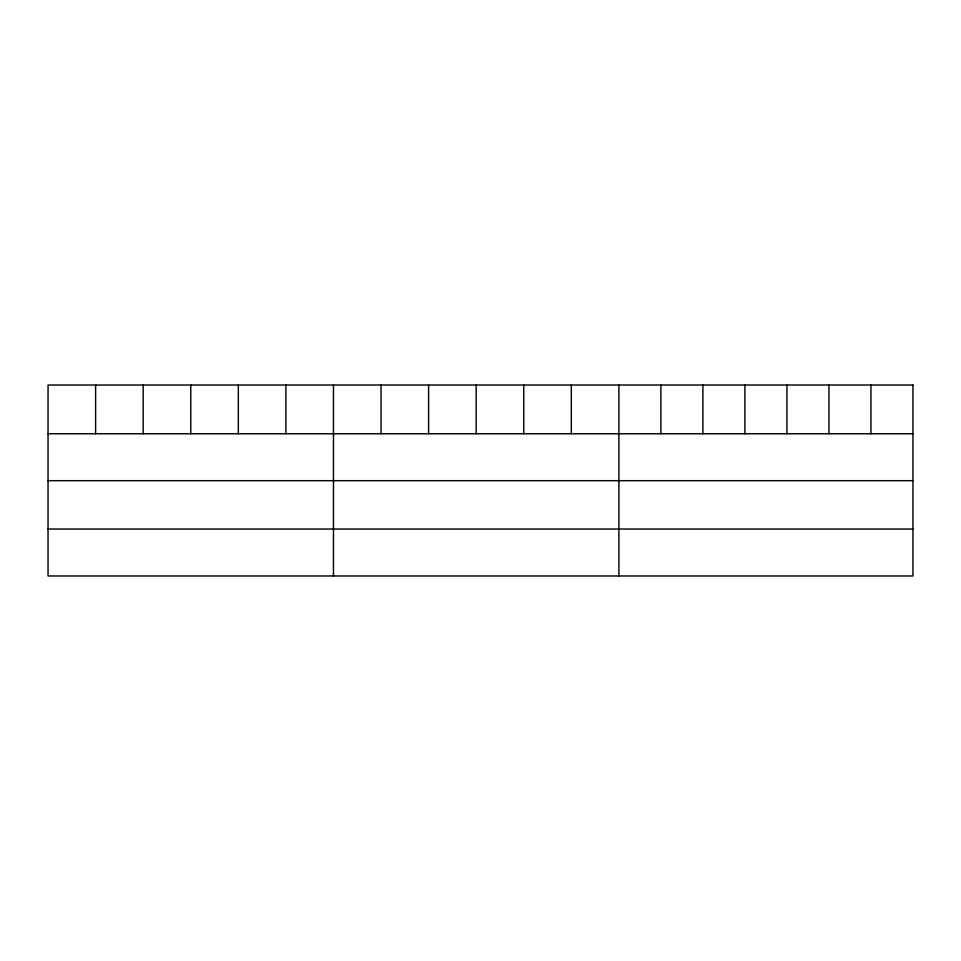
<?xml version="1.0" encoding="UTF-8"?>
<svg xmlns="http://www.w3.org/2000/svg" width="961" height="961" viewBox="0 0 961 961"><rect width="100%" height="100%" fill="white"/><g stroke="black" fill="none" stroke-linecap="round" stroke-linejoin="round"><path stroke-width="1.44" d="M48.05 433.747L912.95 433.747M48.05 480.68L912.95 480.68M48.05 529.043L912.95 529.043M870.942 385.025L870.942 433.747M828.935 385.025L828.935 433.747M786.927 385.025L786.927 433.747M744.907 385.025L744.907 433.747M702.899 385.025L702.899 433.747M660.892 385.025L660.892 433.747M618.884 385.025L618.884 575.975M571.314 385.025L571.314 433.747M523.745 385.025L523.745 433.747M476.175 385.025L476.175 433.747M428.606 385.025L428.606 433.747M381.036 385.025L381.036 433.747M333.467 385.025L333.467 575.975M285.897 385.025L285.897 433.747M238.328 385.025L238.328 433.747M190.758 385.025L190.758 433.747M143.189 385.025L143.189 433.747M95.619 385.025L95.619 433.747M912.95 385.025L48.05 385.025L48.05 575.975L912.95 575.975L912.95 385.025"/></g></svg>
